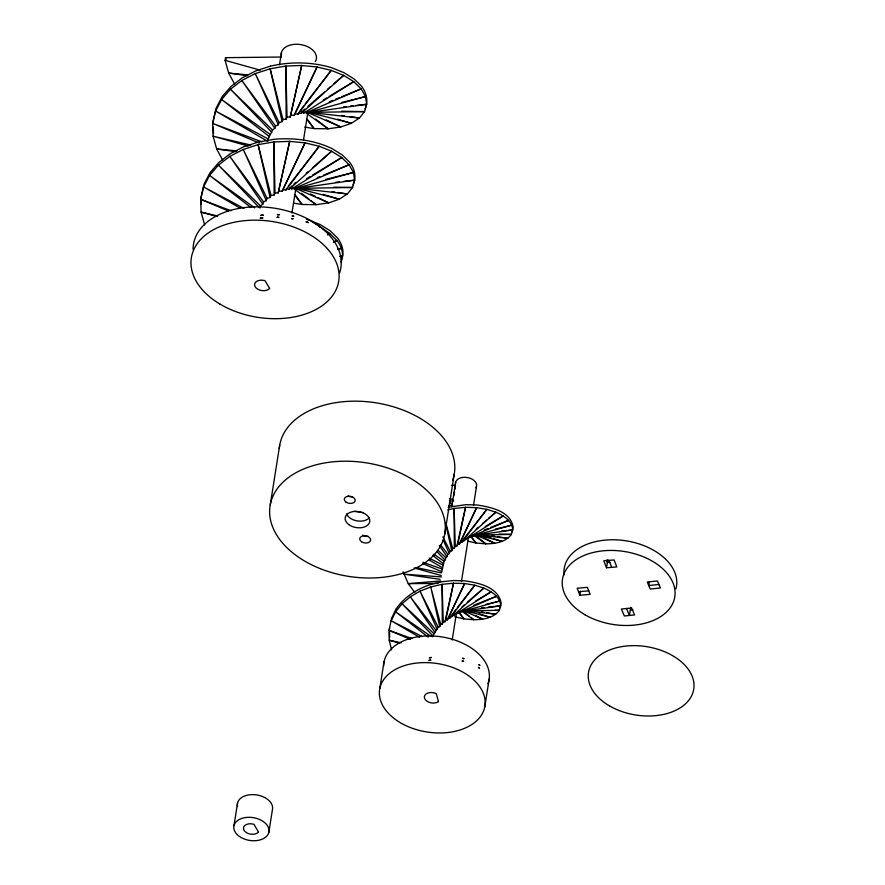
<?xml version="1.0" encoding="UTF-8"?>
<svg xmlns="http://www.w3.org/2000/svg" width="885" height="885" viewBox="0 0 885 885"><rect width="100%" height="100%" fill="white"/><g stroke="black" fill="none" stroke-linecap="round" stroke-linejoin="round"><path stroke-width="1.33" d="M488.697 681.727L488.586 681.727M204.689 224.945L201.094 212.201L200.707 199.413L203.594 186.923L209.579 175.396L218.44 165.108L229.735 156.435L243.242 149.499L257.989 144.675L273.686 141.954L289.55 141.368L304.905 142.85L319.197 146.246L331.609 151.246L341.643 157.486L349.099 164.743L353.436 172.376L354.631 180.164L295.723 188.571L295.789 187.609M222.6 160.008L216.703 149.067L213.097 136.202L212.732 123.524L215.575 111.145L221.604 99.507L230.465 89.23L241.848 80.502L255.145 73.654L270.135 68.776L285.833 66.065L301.564 65.49L316.918 66.961L331.222 70.358L343.623 75.358L353.734 81.652L361.124 88.865L365.461 96.487L366.644 104.286L307.748 112.694L307.803 111.72M489.018 679.027L489.117 679.038M445.73 522.493L452.7 548.512L451.759 550.747L450.199 551.289L449.303 553.601L447.876 554.353L444.115 561.278L441.504 572.927L415.906 567.506M341.333 259.449C344.951 252.269 342.075 243.873 337.451 237.921L330.127 230.775L320.016 224.48L310.248 220.531L319.695 226.449L319.596 227.146L319.607 226.383L312.339 221.504A74.605 48.454 9 0 0 234.481 209.336A74.605 48.454 9 0 0 193.085 249.316M234.614 84.119L228.684 73.068L225.1 60.346L225.531 57.669L281.397 57.027M279.505 64.793L281.441 52.569M267.712 141.213C268.243 136.921 271.175 133.845 272.503 129.995L274.826 128.292L275.589 126.057L278.31 124.73L279.129 122.561L282.138 121.654L283.001 119.563L270.135 68.776L282.138 121.654M259.825 208.064L260.478 205.873L262.801 204.169L263.564 201.935L266.285 200.618L267.115 198.45L270.113 197.532L270.987 195.452L258.11 144.653L270.113 197.532M274.14 194.965L275.025 192.952L273.819 141.954L274.14 194.965L270.987 195.452M286.165 119.077L287.039 117.074L285.833 66.065L286.165 119.077L283.001 119.563M278.2 192.897L289.683 141.39L278.2 192.897L275.025 192.952M290.225 117.019L301.697 65.501L290.225 117.019L287.039 117.074M282.138 191.326L305.026 142.883L282.138 191.326L279.085 190.972M294.163 115.437L317.051 66.995L294.163 115.437L291.099 115.083M282.99 189.467L285.8 190.198L286.596 188.394L289.052 189.445L331.609 151.246L312.394 167.918M295.004 113.579L297.825 114.309L303.566 106.078M289.052 189.445L291.829 185.905M298.621 112.517C301.973 115.371 301.885 110.249 304.871 109.12M289.771 187.708L291.762 188.903M301.785 111.82L303.787 113.014M323.567 175.13L349.099 164.743L293.82 188.682M354.631 99.231L365.483 96.553L307.183 112.683M295.546 188.383L352.562 187.476L354.631 180.164L343.668 181.381M355.693 105.492L366.644 104.286L364.576 111.598L307.571 112.384M291.95 212.975L295.988 187.487M303.544 139.775L308.002 111.598L307.56 112.495M270.235 504.981L279.737 444.945M233.983 825.616L237.578 802.938M268.819 832.431A17.766 11.538 9 0 0 245.09 817.607A17.766 11.538 9 0 0 240.289 837.044A17.766 11.538 9 0 0 268.819 832.431L272.414 809.742A17.766 11.538 9 0 0 255.002 794.73A17.766 11.538 9 0 0 237.567 806.578M379.809 688.442L384.035 661.759M444.712 534.241A88.467 57.448 9 0 0 322.693 463.32A88.467 57.448 9 0 0 305.015 561.267A88.467 57.448 9 0 0 444.712 534.241L454.215 474.205M451.748 506.718L455.62 482.292M453.883 495.722L454.503 491.817M454.923 489.206L455.332 486.606M452.191 639.999L456.428 613.228M461.45 581.522L468.453 537.35M473.508 505.412L476.517 486.385M484.714 707.137A53.288 34.615 9 0 0 412.078 663.739A53.288 34.615 9 0 0 399.998 722.492A53.288 34.615 9 0 0 484.714 707.137L488.94 680.454A53.288 34.615 9 0 0 440.022 636.647A53.288 34.615 9 0 0 383.581 666.272M579.874 595.251L577.175 588.226L587.397 587.352L590.107 594.377L579.874 595.251L580.516 591.246M606.524 567.783L603.802 560.802L614.09 559.951L616.812 566.931L606.524 567.783L607.796 559.774M630.728 607.453L629.467 615.451L624.39 615.982L621.381 609.024L631.591 607.984L634.6 614.942L629.467 615.451L626.458 608.493M649.391 581.556L648.76 585.549L650.265 589.034L660.409 587.972L657.411 580.969L647.267 582.031L648.76 585.549L658.905 584.487M452.7 548.512L454.337 548.191L455.299 546.045L456.937 545.945L457.888 543.877L465.543 507.315L476.528 507.647L486.85 509.34L495.755 512.161C503.211 515.435 512.338 520.723 512.736 529.916L511.386 534.418C505.601 542.428 494.936 543.755 485.788 543.855L475.942 542.992L468.021 541.2M432.334 636.78L438.175 627.166L439.745 626.635L440.686 624.39L442.312 624.08L443.274 621.923L444.912 621.823L445.863 619.754L453.518 583.204L464.503 583.525L474.836 585.217L483.741 588.049C491.197 591.313 500.324 596.612 500.711 605.805L499.372 610.307C493.587 618.305 482.911 619.633 473.774 619.732L463.917 618.88L454.702 616.79M456.937 545.945L465.543 507.315L454.005 508.444L447.755 509.926M444.912 621.823L453.518 583.204L441.98 584.332L430.652 586.998L419.999 591.169L410.308 596.811L402.011 603.813L395.617 611.823L391.192 620.861M277.647 217.334L279.052 217.389L276.894 217.301L277.658 217.267M352.993 184.832C356.909 177.31 354.553 168.36 349.475 162.043L342.141 154.886L331.93 148.547C314.031 140.018 293.853 137.606 274.239 139.277L258.542 141.987M340.913 262.104C344.519 254.913 341.654 246.528 337.03 240.576L329.696 233.43L319.695 226.449L319.496 227.08M365.029 108.888C368.735 101.255 366.445 92.626 361.489 86.155L354.166 79.008L344.055 72.714L331.532 67.68C311.763 61.784 290.623 61.53 270.556 66.109M499.782 607.696L501.142 603.194C498.399 587.009 478.663 582.839 465.023 580.881L453.939 580.538L442.5 581.655L431.072 584.354C417.211 588.813 404.224 596.91 396.026 609.179M511.807 531.774L513.156 527.305C510.833 511.076 490.345 506.994 477.037 504.992L465.964 504.649L448.175 507.26M487.912 683.718L488.94 680.454M457.888 543.877L459.459 543.987L460.377 541.996L461.815 542.295L462.678 540.381L463.917 540.835L464.702 538.976M445.863 619.754L447.434 619.865L448.363 617.885L449.79 618.184L455.687 609.776M460.377 541.996L476.617 507.658L459.459 543.987M448.363 617.885L464.592 583.547L447.434 619.865M395.993 609.245L391.635 618.139L389.057 630.352L389.212 640.286L391.635 650.033M461.815 542.295L486.85 509.34L463.519 539.297M449.79 618.184L474.836 585.217L457.368 607.619M297.825 114.309L331.222 70.358L305.225 103.943M285.8 190.198L319.197 146.246L288.245 186.248M462.755 661.183L463.696 661.383L461.948 660.973L462.811 661.106M301.066 113.568L343.623 75.358L333.667 83.942M463.917 540.835L495.832 512.183L488.597 518.344M307.958 106.421L324.408 92.04M327.494 89.341L330.581 86.641M293.886 184.102L295.933 182.31M306.221 173.316L308.279 171.513M476.13 529.108L478.21 527.316M482.358 523.732L486.518 520.137M462.036 606.789L464.105 604.997M467.225 602.298L483.807 588.071L451.903 616.723L451.073 616.347M327.738 234.669L329.696 233.43L327.439 234.768M303.765 113.125L353.734 81.652L329.131 96.454M291.751 189.014L341.71 157.541L312.405 175.186M323.246 100.016L326.775 97.87M306.509 178.748L310.049 176.613M485.312 526.498L503.167 515.966L465.698 539.562L465.056 539.109M475.654 600.981L491.142 591.844L453.684 615.44L452.677 614.854M479.039 667.777L479.526 668.064L478.342 667.345L479.128 667.732M333.501 242.191L337.085 240.631L333.656 242.014M467.092 538.412L508.554 520.391L490.5 527.526M329.231 101.852L333.037 100.293M335.581 99.242L339.397 97.682M341.942 96.642L361.124 88.865L305.823 112.904L305.115 111.941M317.206 177.73L319.75 176.69M484.161 530.049L487.967 528.533M473.409 605.428L489.903 598.857M491.175 598.36L496.54 596.269L455.078 614.301L454.636 613.792M479.404 665.077L479.947 665.398L478.763 664.668L479.493 665.044M270.434 66.143L255.677 70.955L242.269 77.836L230.885 86.553L222.013 96.852L216.017 108.39L213.141 120.769L213.219 123.413M258.409 142.031L243.663 146.833L230.244 153.713L218.861 162.442L209.988 172.741L203.993 184.279L201.127 196.658L201.349 204.369M337.572 249.404L341.444 248.32L337.827 249.216M468.054 537.339L511.784 525.159L495.379 529.075M456.041 613.216L499.771 601.037L495.246 602.099M341.566 102.527L353.325 99.562M325.625 179.412L353.469 172.442L295.147 188.671L294.816 187.686M486.042 604.311L494.107 602.364M430.387 657.566L429.258 657.832L431.338 657.444L430.387 657.632M430.055 660.287L430.918 660.11L428.838 660.498L430.055 660.21M339.973 256.429L342.606 256.053L339.873 256.351M469.902 536.078L512.736 529.916L508.156 530.403M459.226 611.767L500.711 605.805L488.188 607.099M343.435 106.908L346.157 106.598M350.239 106.123L352.96 105.813M335.503 182.321L339.586 181.845M501.574 531.077L507.016 530.513M481.374 607.807L484.106 607.53M630.308 610.119L632.886 609.865M578.536 591.722L588.768 590.848M448.706 505.423L452.7 505.092M440.686 580.969L408.25 583.635L403.051 571.71M609.964 562.24L607.375 562.451L606.457 560.116M472.756 535.071L511.386 534.418L498.985 534.097M463.497 610.904L499.372 610.307L494.925 610.196M451.483 485.345L455.543 485.301M437.953 583.436L408.25 583.635L414.844 592.541M341.732 111.245L364.576 111.598L359.443 118.026L351.389 123.28L340.836 126.964L328.125 128.801L314.175 128.602L304.65 127.108M333.8 187.177L352.562 187.476L347.429 193.915L339.375 199.158L328.811 202.842L316.111 204.678L302.161 204.479L293.975 203.207M449.436 500.744L453.551 501.032L453.264 499.638L449.392 498.554M441.538 576.92L403.66 574.144L440.066 579.31M247.723 74.915L228.684 73.068L247.734 75.767M237.08 150.926L216.659 148.957L235.72 151.656M307.991 112.251L359.443 118.026L349.575 116.588M295.966 188.14L347.374 193.959L337.561 192.476M477.767 534.96L507.813 538.334L503.941 537.726M463.021 610.539L495.799 614.212L486.684 612.763M449.381 503.045L452.08 503.432M341.544 115.426L344.221 115.813M332.196 191.702L334.884 192.089M492.082 535.823L494.726 536.244M497.37 536.664L502.658 537.516M481.385 611.922L484.029 612.343M401.193 642.82L389.201 640.198L399.533 643.096M250.875 145.052L213.097 136.202L248.254 146.036M217.732 216.051L201.083 212.09L216.703 216.46M307.67 112.085L351.389 123.28L342.716 120.725M295.656 187.974L339.298 199.202L331.93 196.979M476.761 534.861L502.127 541.377L493.697 538.722M463.408 610.407L490.102 617.265L479.05 613.792M225.1 60.346L260.267 70.158M414.136 567.938L441.25 575.527M337.517 119.187L341.422 120.338M322.892 194.313L330.702 196.614M487.115 536.686L491.064 537.903M422.886 562.24L441.925 568.944M412.133 638.572L389.057 630.352L410.551 639.413M262.015 141.888L212.743 123.424L259.172 143.005M231.062 210.718L200.718 199.302L228.33 210.951M422.576 563.535L441.538 571.533M307.88 112.561L340.736 126.975L326.266 119.906M294.605 187.897L328.722 202.864L317.969 197.587M476.141 535.148L494.682 543.279L483.907 537.803M462.888 610.484L482.657 619.157L475.444 615.473M310.524 193.992L315.491 196.393M429.269 558.192L442.799 565.039M422.178 636.569L391.225 620.783L419.623 637.3M268.166 138.934L215.608 111.045L267.69 141.323M243.928 208.362L203.594 186.923L240.289 208.263M429.28 560.039L442.29 567.606M433.904 554.209L444.115 561.278M430.962 636.37L395.617 611.823L428.207 637.145M306.863 113.634L328.125 128.801L323.987 125.526M294.849 189.523L316.111 204.678L310.934 200.585M473.641 535.193L485.788 543.855L475.909 535.89M461.627 611.081L473.774 619.732L471.074 617.52M269.991 134.31L221.604 99.507L269.416 136.655M254.692 207.842L209.579 175.396L250.875 207.477M292.382 187.31L293.809 188.782M315.635 119.044L322.948 124.708M301.531 193.317L308.843 198.97M432.621 555.36L443.485 563.8M464.913 612.597L469.028 615.883M319.695 226.449L325.99 231.77A74.605 48.454 9 0 1 339.608 272.868M437.92 550.304L445.83 557.694M433.805 633.583L402.067 603.758L433.075 636.049M272.503 129.995L230.465 89.23L271.828 132.285M260.478 205.873L218.44 165.108L258.863 207.19M436.637 551.355L445.089 560.161M306.431 118.811L314.053 128.59L307.825 119.873M294.417 194.7L302.039 204.468L295.026 194.689M470.776 536.465L475.853 542.981L471.218 536.321M458.751 612.354L463.828 618.858L459.204 612.199M440.453 544.673L447.876 554.353M435.862 630.242L410.308 596.811L435.033 632.642M275.589 126.057L241.848 80.502L274.826 128.292M263.564 201.935L229.823 156.38L262.801 204.169M439.325 545.558L447.058 556.753M442.865 536.841L450.199 551.289M438.175 627.166L419.999 591.169L437.29 629.489M279.129 122.561L255.256 73.621L278.31 124.73M267.115 198.45L243.242 149.499L266.285 200.618M443.175 540.005L449.303 553.601M608.98 560.382L611.701 567.373M306.829 111.798L307.161 112.793M213.539 133.668L213.329 127.219M225.531 57.669L226.239 60.224M440.686 624.39L430.741 586.987L439.745 626.635M389.61 637.554L389.466 627.697M445.465 522.991L451.759 550.747M455.299 546.045L454.094 508.444L454.337 548.191M443.274 621.923L442.069 584.332L442.312 624.08M279.273 448.518A88.467 57.448 9 0 1 379.012 403.35A88.467 57.448 9 0 1 452.677 480.035M369.211 517.979A12.434 8.076 9 0 1 356.898 520.856A12.434 8.076 9 0 1 346.599 513.953M352.208 496.762A5.509 3.573 9 0 1 348.059 496.02M368.005 536.299A5.509 3.573 9 0 1 362.64 535.104M363.027 512.603A81.708 53.067 9 0 1 354.575 511.264M281.242 54.97A17.766 11.538 9 0 1 301.641 44.759A17.766 11.538 9 0 1 315.314 61.64M455.498 483.73A10.653 6.925 9 0 1 467.745 477.601A10.653 6.925 9 0 1 475.942 487.735M564.066 574.94A56.839 36.916 9 0 1 623.261 540.425A56.839 36.916 9 0 1 675.908 588.879M277.956 214.601L277.315 214.624L279.472 214.723L277.945 214.646M293.012 218.761L291.53 218.617L293.012 218.761M293.3 216.084L291.95 215.951L293.953 216.206L293.3 216.084M463.154 658.44L462.368 658.307L464.116 658.717L463.154 658.44M269.626 288.41L268.465 289.439A7.998 5.188 9 0 1 254.991 286.43A7.998 5.188 9 0 1 264.084 280.457L265.069 280.766L269.626 288.41M258.508 832L257.347 833.028A7.998 5.188 9 0 1 243.873 830.008A7.998 5.188 9 0 1 252.977 824.046L253.951 824.355L258.508 832M438.495 701.517L437.865 702.004A7.998 5.188 9 0 1 427.156 701.329A7.998 5.188 9 0 1 425.773 694.194A7.998 5.188 9 0 1 436.239 693.63L438.495 701.517M261.672 217.843L260.113 218.119L262.989 217.776L261.672 217.843M262.093 215.188L260.533 215.453L263.409 215.11L262.093 215.188M307.073 222.102L305.978 221.858L308.4 222.622L307.183 222.124M307.493 219.447L306.398 219.181L308.821 219.956L307.493 219.447M348.734 524.562A12.434 8.076 9 0 0 369.388 522.803A12.434 8.076 9 0 0 354.288 511.464A12.434 8.076 9 0 0 348.734 524.562M345.88 502.016A5.509 3.573 9 0 0 355.029 501.242A5.509 3.573 9 0 0 348.336 496.219A5.509 3.573 9 0 0 345.88 502.016M361.589 541.775A5.509 3.573 9 0 0 370.561 540.591A5.509 3.573 9 0 0 363.447 535.823A5.509 3.573 9 0 0 361.589 541.775M219.878 304.02A74.605 48.454 9 0 0 338.479 282.514A74.605 48.454 9 0 0 236.793 221.759A74.605 48.454 9 0 0 219.878 304.02M609.842 706.097A53.288 34.615 9 0 0 693.718 689.371A53.288 34.615 9 0 0 619.799 646.99A53.288 34.615 9 0 0 609.842 706.097M585.04 614.787A56.839 36.916 9 0 0 674.724 597.286A56.839 36.916 9 0 0 596.202 551.82A56.839 36.916 9 0 0 585.04 614.787"/></g></svg>
